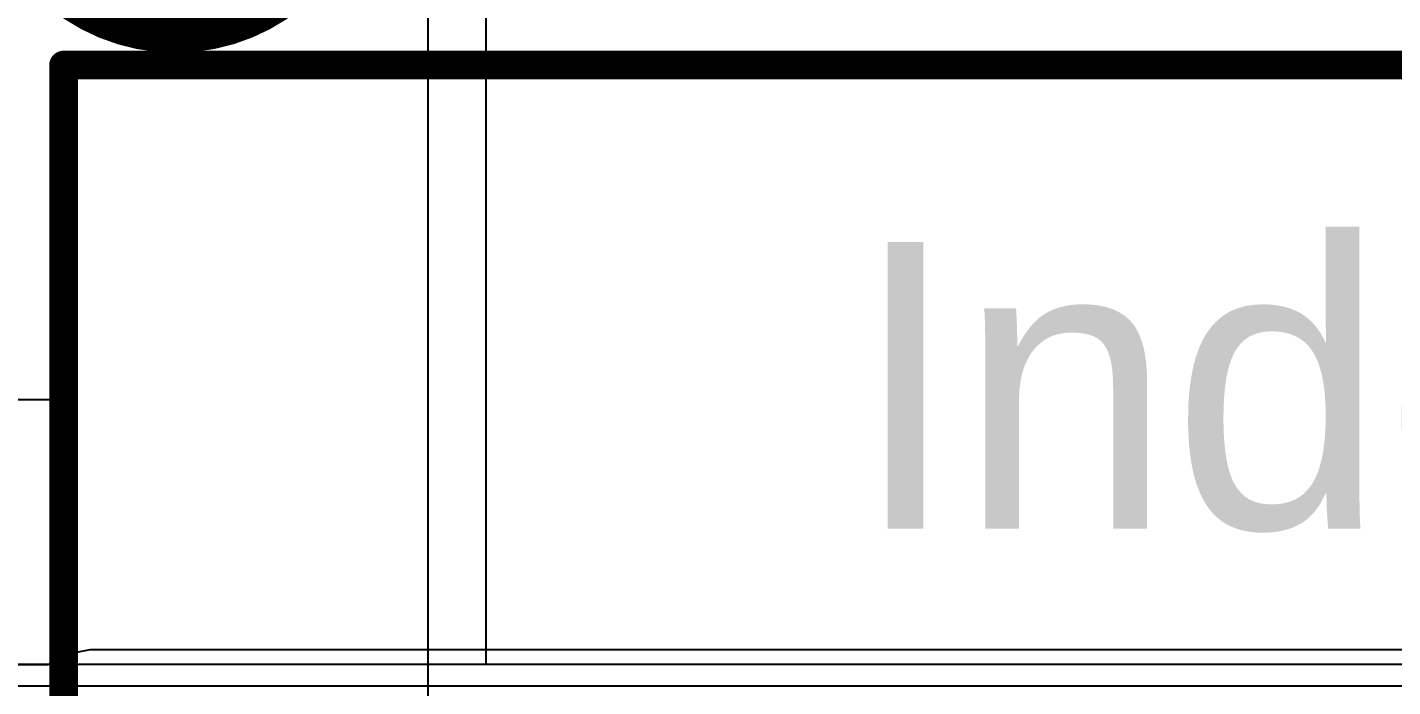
# Model space of a CAD drawing. Header units: millimetres. Extents: x 5 to 399, y 5 to 287.
# Drawn here: x 167.92 to 177.44, y 131.86 to 136.46 of the extents above; entities that cross this region are included whole.
import ezdxf

# ---------------------------------------------------------------- set-up
doc = ezdxf.new("R2010")
doc.units = ezdxf.units.MM
for name, color, linetype in [('BottomLayer', 5, 'Continuous'), ('BottomOverlay', 54, 'Continuous'), ('BottomPaste', 16, 'Continuous'), ('BottomSolder', 6, 'Continuous'), ('MidLayer1', 16, 'Continuous'), ('MidLayer2', 76, 'Continuous'), ('TopLayer', 1, 'Continuous'), ('TopOverlay', 2, 'Continuous')]:
    doc.layers.add(name, color=color, linetype=linetype)

# ---------------------------------------------------------------- blocks, each defined once
blk = doc.blocks.new('TP1_5MM_B_143')
at = {"layer": 'BottomLayer', "const_width": 0.75}
blk.add_lwpolyline([(-0.375, 0, 1), (0.375, 0, 1)], format="xyb", close=True, dxfattribs=at)
at = {"layer": 'BottomOverlay'}
for points, const_width in [([(1.27, 0, 1), (-1.27, 0, 1)], 0.254), ([(-1.3335, 0, 1), (-1.2065, 0, 1)], 0.127), ([(1.2065, 0, 1), (1.3335, 0, 1)], 0.127)]:
    blk.add_lwpolyline(points, format="xyb", close=True, dxfattribs=dict(at, const_width=const_width))
at = {"layer": 'BottomPaste', "const_width": 0.75}
blk.add_lwpolyline([(-0.375, 0, 1), (0.375, 0, 1)], format="xyb", close=True, dxfattribs=at)
at = {"layer": 'BottomSolder', "const_width": 0.75}
blk.add_lwpolyline([(-0.375, 0, 1), (0.375, 0, 1)], format="xyb", close=True, dxfattribs=at)
blk = doc.blocks.new('P____I_____277')
at = {"layer": 'TopOverlay', "const_width": 0.2}
for points in [[(0, 0.033), (16, 0.033)], [(0, -5), (0, 0.033)]]:
    blk.add_lwpolyline(points, dxfattribs=at)
at = {"layer": 'TopOverlay', "const_width": 0.1}
blk.add_lwpolyline([(-0.05, 0.033, 1), (0.05, 0.033, 1)], format="xyb", close=True, dxfattribs=at)
blk.add_lwpolyline([(-0.05, 0.033, 1), (0.05, 0.033, 1)], format="xyb", close=True, dxfattribs=at)
at = {"layer": 'TopOverlay'}
blk.add_text('Index', height=2, dxfattribs=at).set_placement((5.5, -3.2))

msp = doc.modelspace()

# ---------------------------------------------------------------- linework, layer by layer
at = {"layer": 'BottomLayer'}
msp.add_line((203.6917, 132.0134), (161.1202, 132.0134), dxfattribs=at)
at = {"layer": 'MidLayer1'}
for p, q in [((168.3548, 132.1154), (168.1598, 132.0766)), ((196.8116, 132.1154), (168.3548, 132.1154)), ((168.0631, 132.012), (161.1226, 132.012)), ((168.1598, 132.0766), (168.0631, 132.012))]:
    msp.add_line(p, q, dxfattribs=at)
at = {"layer": 'MidLayer2'}
for p, q in [((170.7124, 136.932), (170.7124, 127.5641)), ((171.1202, 132.0134), (171.1202, 136.932)), ((200.3046, 132.0134), (171.1202, 132.0134))]:
    msp.add_line(p, q, dxfattribs=at)
at = {"layer": 'TopLayer'}
for p, q in [((167.5422, 133.8618), (168.1226, 133.8618)), ((168.1226, 133.8618), (168.2124, 133.772)), ((168.2124, 133.772), (168.2124, 131.8618)), ((203.7124, 131.8618), (165.1358, 131.8618)), ((168.2124, 131.8618), (166.4068, 130.0562))]:
    msp.add_line(p, q, dxfattribs=at)

# ---------------------------------------------------------------- block references
for name, p, rotation in [('TP1_5MM_B_143', (168.9538, 137.6764), 90), ('P____I_____277', (168.1726, 136.161), 360)]:
    msp.add_blockref(name, p, dxfattribs=dict(rotation=rotation))

doc.saveas('drawing.dxf')
